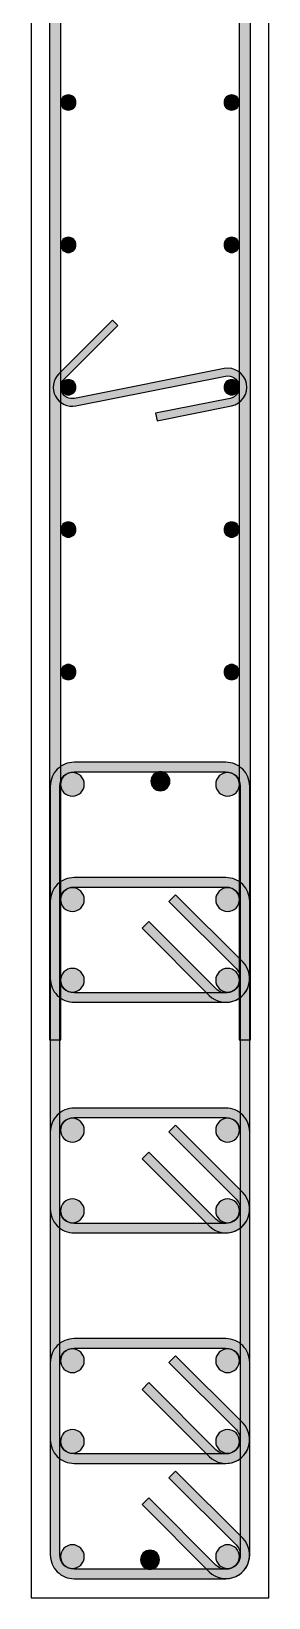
# Model space of a CAD drawing. Header units: millimetres. Extents: x -2171 to 1563, y -1758 to -1505.
# Drawn here: x -918.15 to -916.9, y -1620.57 to -1612.32 of the extents above; entities that cross this region are included whole.
import ezdxf

# ---------------------------------------------------------------- set-up
doc = ezdxf.new("R2010")
doc.units = ezdxf.units.MM
doc.layers.add('Col_Det', color=7, linetype='Continuous')
doc.layers.add('Col_Det_Fill', color=7, linetype='Continuous')

msp = doc.modelspace()

# ---------------------------------------------------------------- hatches: boundary and pattern name
at = {"layer": 'Col_Det_Fill'}
for color, points in [(252, [(-917.9965, -1607.0116), (-918.0565, -1607.0116), (-918.0565, -1617.6355), (-917.9965, -1617.6355)]), (252, [(-917.0565, -1617.6355), (-916.9965, -1617.6355), (-916.9965, -1607.0116), (-917.0565, -1607.0116)]), (133, [(-917.9565, -1612.7385, 0.414214), (-917.9165, -1612.6985, 0.414214), (-917.9565, -1612.6585, 0.414214), (-917.9965, -1612.6985, 0.414214)]), (133, [(-917.0965, -1612.7385, 0.414214), (-917.0565, -1612.6985, 0.414214), (-917.0965, -1612.6585, 0.414214), (-917.1365, -1612.6985, 0.414214)]), (133, [(-917.9565, -1613.4884, 0.414214), (-917.9165, -1613.4484, 0.414214), (-917.9565, -1613.4084, 0.414214), (-917.9965, -1613.4484, 0.414214)]), (133, [(-917.0965, -1613.4884, 0.414214), (-917.0565, -1613.4484, 0.414214), (-917.0965, -1613.4084, 0.414214), (-917.1365, -1613.4484, 0.414214)]), (252, [(-918.0072, -1614.1276), (-917.9789, -1614.1559), (-917.6961, -1613.873), (-917.7244, -1613.8448)]), (252, [(-917.1282, -1614.1395), (-917.136, -1614.1002), (-917.9248, -1614.2572), (-917.917, -1614.2964)]), (252, [(-917.1048, -1614.2572), (-917.097, -1614.2964, 1), (-917.136, -1614.1002), (-917.1282, -1614.1395, -1)]), (252, [(-917.917, -1614.2964), (-917.9248, -1614.2572, -0.741663), (-917.9789, -1614.1559), (-918.0072, -1614.1276, 0.741663)]), (133, [(-917.9565, -1614.2383, 0.414214), (-917.9165, -1614.1983, 0.414214), (-917.9565, -1614.1583, 0.414214), (-917.9965, -1614.1983, 0.414214)]), (133, [(-917.0965, -1614.2383, 0.414214), (-917.0565, -1614.1983, 0.414214), (-917.0965, -1614.1583, 0.414214), (-917.1365, -1614.1983, 0.414214)]), (252, [(-917.4971, -1614.3352), (-917.4893, -1614.3744), (-917.097, -1614.2964), (-917.1048, -1614.2572)]), (133, [(-917.9565, -1614.9882, 0.414214), (-917.9165, -1614.9482, 0.414214), (-917.9565, -1614.9082, 0.414214), (-917.9965, -1614.9482, 0.414214)]), (133, [(-917.0965, -1614.9882, 0.414214), (-917.0565, -1614.9482, 0.414214), (-917.0965, -1614.9082, 0.414214), (-917.1365, -1614.9482, 0.414214)]), (133, [(-917.9565, -1615.7381, 0.414214), (-917.9165, -1615.6981, 0.414214), (-917.9565, -1615.6581, 0.414214), (-917.9965, -1615.6981, 0.414214)]), (133, [(-917.0965, -1615.7381, 0.414214), (-917.0565, -1615.6981, 0.414214), (-917.0965, -1615.6581, 0.414214), (-917.1365, -1615.6981, 0.414214)]), (252, [(-917.9265, -1616.2236), (-917.9265, -1616.1736, 0.414214), (-918.0515, -1616.2986), (-918.0015, -1616.2986, -0.414214)]), (252, [(-917.1265, -1616.2236), (-917.1265, -1616.1736), (-917.9265, -1616.1736), (-917.9265, -1616.2236)]), (252, [(-917.0515, -1616.2986), (-917.0015, -1616.2986, 0.414214), (-917.1265, -1616.1736), (-917.1265, -1616.2236, -0.414214)]), (12, [(-917.9353, -1616.3522, 0.414214), (-917.8728, -1616.2897, 0.414214), (-917.9353, -1616.2272, 0.414214), (-917.9978, -1616.2897, 0.414214)]), (133, [(-917.4719, -1616.3236, 0.414214), (-917.4219, -1616.2736, 0.414214), (-917.4719, -1616.2236, 0.414214), (-917.5219, -1616.2736, 0.414214)]), (12, [(-917.1177, -1616.3522, 0.414214), (-917.0552, -1616.2897, 0.414214), (-917.1177, -1616.2272, 0.414214), (-917.1802, -1616.2897, 0.414214)]), (252, [(-918.0015, -1616.2986), (-918.0515, -1616.2986), (-918.0515, -1620.3486), (-918.0015, -1620.3486)]), (252, [(-917.0515, -1620.3486), (-917.0015, -1620.3486), (-917.0015, -1616.2986), (-917.0515, -1616.2986)]), (252, [(-917.9265, -1616.8307), (-917.9265, -1616.7807, 0.414214), (-918.0515, -1616.9057), (-918.0015, -1616.9057, -0.414214)]), (56, [(-917.9353, -1616.9594, 0.414214), (-917.8728, -1616.8969, 0.414214), (-917.9353, -1616.8344, 0.414214), (-917.9978, -1616.8969, 0.414214)]), (252, [(-917.1265, -1616.8307), (-917.1265, -1616.7807), (-917.9265, -1616.7807), (-917.9265, -1616.8307)]), (56, [(-917.1177, -1616.9594, 0.414214), (-917.0552, -1616.8969, 0.414214), (-917.1177, -1616.8344, 0.414214), (-917.1802, -1616.8969, 0.414214)]), (252, [(-917.0515, -1616.9057), (-917.0015, -1616.9057, 0.414214), (-917.1265, -1616.7807), (-917.1265, -1616.8307, -0.414214)]), (252, [(-918.0015, -1616.9057), (-918.0515, -1616.9057), (-918.0515, -1617.3128), (-918.0015, -1617.3128)]), (252, [(-917.0735, -1617.2598), (-917.0381, -1617.2245), (-917.3917, -1616.8709), (-917.427, -1616.9063)]), (252, [(-917.0515, -1617.3128), (-917.0015, -1617.3128), (-917.0015, -1616.9057), (-917.0515, -1616.9057)]), (252, [(-917.5331, -1617.0123), (-917.5684, -1617.0477), (-917.2149, -1617.4012), (-917.1795, -1617.3659)]), (252, [(-917.1265, -1617.3878), (-917.1265, -1617.4378, 0.668179), (-917.0381, -1617.2245), (-917.0735, -1617.2598, -0.668179)]), (252, [(-918.0015, -1617.3128), (-918.0515, -1617.3128, 0.414214), (-917.9265, -1617.4378), (-917.9265, -1617.3878, -0.414214)]), (56, [(-917.9353, -1617.3842, 0.414214), (-917.8728, -1617.3217, 0.414214), (-917.9353, -1617.2592, 0.414214), (-917.9978, -1617.3217, 0.414214)]), (252, [(-917.1795, -1617.3659), (-917.2149, -1617.4012, 0.668179), (-917.0015, -1617.3128), (-917.0515, -1617.3128, -0.668179)]), (56, [(-917.1177, -1617.3842, 0.414214), (-917.0552, -1617.3217, 0.414214), (-917.1177, -1617.2592, 0.414214), (-917.1802, -1617.3217, 0.414214)]), (252, [(-917.9265, -1617.3878), (-917.9265, -1617.4378), (-917.1265, -1617.4378), (-917.1265, -1617.3878)]), (252, [(-917.9265, -1618.045), (-917.9265, -1617.995, 0.414214), (-918.0515, -1618.12), (-918.0015, -1618.12, -0.414214)]), (56, [(-917.9353, -1618.1736, 0.414214), (-917.8728, -1618.1111, 0.414214), (-917.9353, -1618.0486, 0.414214), (-917.9978, -1618.1111, 0.414214)]), (252, [(-917.1265, -1618.045), (-917.1265, -1617.995), (-917.9265, -1617.995), (-917.9265, -1618.045)]), (56, [(-917.1177, -1618.1736, 0.414214), (-917.0552, -1618.1111, 0.414214), (-917.1177, -1618.0486, 0.414214), (-917.1802, -1618.1111, 0.414214)]), (252, [(-917.0515, -1618.12), (-917.0015, -1618.12, 0.414214), (-917.1265, -1617.995), (-917.1265, -1618.045, -0.414214)]), (252, [(-918.0015, -1618.12), (-918.0515, -1618.12), (-918.0515, -1618.5271), (-918.0015, -1618.5271)]), (252, [(-917.0735, -1618.4741), (-917.0381, -1618.4387), (-917.3917, -1618.0852), (-917.427, -1618.1205)]), (252, [(-917.0515, -1618.5271), (-917.0015, -1618.5271), (-917.0015, -1618.12), (-917.0515, -1618.12)]), (252, [(-917.5331, -1618.2266), (-917.5684, -1618.262), (-917.2149, -1618.6155), (-917.1795, -1618.5802)]), (56, [(-917.9353, -1618.5985, 0.414214), (-917.8728, -1618.536, 0.414214), (-917.9353, -1618.4735, 0.414214), (-917.9978, -1618.536, 0.414214)]), (56, [(-917.1177, -1618.5985, 0.414214), (-917.0552, -1618.536, 0.414214), (-917.1177, -1618.4735, 0.414214), (-917.1802, -1618.536, 0.414214)]), (252, [(-917.1265, -1618.6021), (-917.1265, -1618.6521, 0.668179), (-917.0381, -1618.4387), (-917.0735, -1618.4741, -0.668179)]), (252, [(-918.0015, -1618.5271), (-918.0515, -1618.5271, 0.414214), (-917.9265, -1618.6521), (-917.9265, -1618.6021, -0.414214)]), (252, [(-917.1795, -1618.5802), (-917.2149, -1618.6155, 0.668179), (-917.0015, -1618.5271), (-917.0515, -1618.5271, -0.668179)]), (252, [(-917.9265, -1618.6021), (-917.9265, -1618.6521), (-917.1265, -1618.6521), (-917.1265, -1618.6021)]), (252, [(-917.9265, -1619.2593), (-917.9265, -1619.2093, 0.414214), (-918.0515, -1619.3343), (-918.0015, -1619.3343, -0.414214)]), (252, [(-917.1265, -1619.2593), (-917.1265, -1619.2093), (-917.9265, -1619.2093), (-917.9265, -1619.2593)]), (252, [(-917.0515, -1619.3343), (-917.0015, -1619.3343, 0.414214), (-917.1265, -1619.2093), (-917.1265, -1619.2593, -0.414214)]), (56, [(-917.9353, -1619.3879, 0.414214), (-917.8728, -1619.3254, 0.414214), (-917.9353, -1619.2629, 0.414214), (-917.9978, -1619.3254, 0.414214)]), (252, [(-917.0735, -1619.6884), (-917.0381, -1619.653), (-917.3917, -1619.2995), (-917.427, -1619.3348)]), (56, [(-917.1177, -1619.3879, 0.414214), (-917.0552, -1619.3254, 0.414214), (-917.1177, -1619.2629, 0.414214), (-917.1802, -1619.3254, 0.414214)]), (252, [(-918.0015, -1619.3343), (-918.0515, -1619.3343), (-918.0515, -1619.7414), (-918.0015, -1619.7414)]), (252, [(-917.0515, -1619.7414), (-917.0015, -1619.7414), (-917.0015, -1619.3343), (-917.0515, -1619.3343)]), (252, [(-917.5331, -1619.4409), (-917.5684, -1619.4763), (-917.2149, -1619.8298), (-917.1795, -1619.7945)]), (56, [(-917.9353, -1619.8128, 0.414214), (-917.8728, -1619.7503, 0.414214), (-917.9353, -1619.6878, 0.414214), (-917.9978, -1619.7503, 0.414214)]), (56, [(-917.1177, -1619.8128, 0.414214), (-917.0552, -1619.7503, 0.414214), (-917.1177, -1619.6878, 0.414214), (-917.1802, -1619.7503, 0.414214)]), (252, [(-917.1265, -1619.8164), (-917.1265, -1619.8664, 0.668179), (-917.0381, -1619.653), (-917.0735, -1619.6884, -0.668179)]), (252, [(-918.0015, -1619.7414), (-918.0515, -1619.7414, 0.414214), (-917.9265, -1619.8664), (-917.9265, -1619.8164, -0.414214)]), (252, [(-917.1795, -1619.7945), (-917.2149, -1619.8298, 0.668179), (-917.0015, -1619.7414), (-917.0515, -1619.7414, -0.668179)]), (252, [(-917.9265, -1619.8164), (-917.9265, -1619.8664), (-917.1265, -1619.8664), (-917.1265, -1619.8164)]), (252, [(-917.0735, -1620.2955), (-917.0381, -1620.2602), (-917.3917, -1619.9066), (-917.427, -1619.942)]), (252, [(-917.5331, -1620.048), (-917.5684, -1620.0834), (-917.2149, -1620.4369), (-917.1795, -1620.4016)]), (12, [(-917.9353, -1620.4199, 0.414214), (-917.8728, -1620.3574, 0.414214), (-917.9353, -1620.2949, 0.414214), (-917.9978, -1620.3574, 0.414214)]), (12, [(-917.1177, -1620.4199, 0.414214), (-917.0552, -1620.3574, 0.414214), (-917.1177, -1620.2949, 0.414214), (-917.1802, -1620.3574, 0.414214)]), (252, [(-917.1265, -1620.4236), (-917.1265, -1620.4736, 0.668179), (-917.0381, -1620.2602), (-917.0735, -1620.2955, -0.668179)]), (252, [(-918.0015, -1620.3486), (-918.0515, -1620.3486, 0.414214), (-917.9265, -1620.4736), (-917.9265, -1620.4236, -0.414214)]), (133, [(-917.5265, -1620.4236, 0.414214), (-917.4765, -1620.3736, 0.414214), (-917.5265, -1620.3236, 0.414214), (-917.5765, -1620.3736, 0.414214)]), (252, [(-917.1795, -1620.4016), (-917.2149, -1620.4369, 0.668179), (-917.0015, -1620.3486), (-917.0515, -1620.3486, -0.668179)]), (252, [(-917.9265, -1620.4236), (-917.9265, -1620.4736), (-917.1265, -1620.4736), (-917.1265, -1620.4236)])]:
    msp.add_hatch(color=color, dxfattribs=at).paths.add_polyline_path(points)

# ---------------------------------------------------------------- linework, layer by layer
at = {"layer": 'Col_Det', "color": 7}
for points in [[(-918.1515, -1604.0736), (-918.1515, -1620.5736)], [(-916.9015, -1620.5736), (-916.9015, -1605.3236)], [(-918.0565, -1607.0116), (-918.0565, -1617.6355)], [(-917.9965, -1617.6355), (-917.9965, -1607.0116)], [(-917.0565, -1607.0116), (-917.0565, -1617.6355)], [(-916.9965, -1617.6355), (-916.9965, -1607.0116)], [(-917.7244, -1613.8448), (-918.0072, -1614.1276)], [(-917.6961, -1613.873), (-917.7244, -1613.8448)], [(-917.9789, -1614.1559), (-917.6961, -1613.873)], [(-917.136, -1614.1002), (-917.9248, -1614.2572)], [(-917.917, -1614.2964), (-917.1282, -1614.1395)], [(-917.1048, -1614.2572), (-917.4971, -1614.3352)], [(-917.4971, -1614.3352), (-917.4893, -1614.3744)], [(-917.4893, -1614.3744), (-917.097, -1614.2964)], [(-917.1265, -1616.1736), (-917.9265, -1616.1736)], [(-917.9265, -1616.2236), (-917.1265, -1616.2236)], [(-918.0515, -1616.2986), (-918.0515, -1620.3486)], [(-918.0015, -1620.3486), (-918.0015, -1616.2986)], [(-917.0515, -1616.2986), (-917.0515, -1620.3486)], [(-917.0015, -1620.3486), (-917.0015, -1616.2986)], [(-917.1265, -1616.7807), (-917.9265, -1616.7807)], [(-917.9265, -1616.8307), (-917.1265, -1616.8307)], [(-918.0515, -1616.9057), (-918.0515, -1617.3128)], [(-918.0015, -1617.3128), (-918.0015, -1616.9057)], [(-917.3917, -1616.8709), (-917.427, -1616.9063)], [(-917.427, -1616.9063), (-917.0735, -1617.2598)], [(-917.0381, -1617.2245), (-917.3917, -1616.8709)], [(-917.0515, -1616.9057), (-917.0515, -1617.3128)], [(-917.0015, -1617.3128), (-917.0015, -1616.9057)], [(-917.5331, -1617.0123), (-917.5684, -1617.0477)], [(-917.5684, -1617.0477), (-917.2149, -1617.4012)], [(-917.1795, -1617.3659), (-917.5331, -1617.0123)], [(-917.1265, -1617.3878), (-917.9265, -1617.3878)], [(-917.9265, -1617.4378), (-917.1265, -1617.4378)], [(-918.0565, -1617.6355), (-917.9965, -1617.6355)], [(-917.0565, -1617.6355), (-916.9965, -1617.6355)], [(-917.1265, -1617.995), (-917.9265, -1617.995)], [(-917.9265, -1618.045), (-917.1265, -1618.045)], [(-918.0515, -1618.12), (-918.0515, -1618.5271)], [(-918.0015, -1618.5271), (-918.0015, -1618.12)], [(-917.3917, -1618.0852), (-917.427, -1618.1205)], [(-917.427, -1618.1205), (-917.0735, -1618.4741)], [(-917.0381, -1618.4387), (-917.3917, -1618.0852)], [(-917.0515, -1618.12), (-917.0515, -1618.5271)], [(-917.0015, -1618.5271), (-917.0015, -1618.12)], [(-917.5331, -1618.2266), (-917.5684, -1618.262)], [(-917.1795, -1618.5802), (-917.5331, -1618.2266)], [(-917.5684, -1618.262), (-917.2149, -1618.6155)], [(-917.1265, -1618.6021), (-917.9265, -1618.6021)], [(-917.9265, -1618.6521), (-917.1265, -1618.6521)], [(-917.1265, -1619.2093), (-917.9265, -1619.2093)], [(-917.9265, -1619.2593), (-917.1265, -1619.2593)], [(-917.3917, -1619.2995), (-917.427, -1619.3348)], [(-917.0381, -1619.653), (-917.3917, -1619.2995)], [(-918.0515, -1619.3343), (-918.0515, -1619.7414)], [(-918.0015, -1619.7414), (-918.0015, -1619.3343)], [(-917.427, -1619.3348), (-917.0735, -1619.6884)], [(-917.0515, -1619.3343), (-917.0515, -1619.7414)], [(-917.0015, -1619.7414), (-917.0015, -1619.3343)], [(-917.5331, -1619.4409), (-917.5684, -1619.4763)], [(-917.1795, -1619.7945), (-917.5331, -1619.4409)], [(-917.5684, -1619.4763), (-917.2149, -1619.8298)], [(-917.1265, -1619.8164), (-917.9265, -1619.8164)], [(-917.9265, -1619.8664), (-917.1265, -1619.8664)], [(-917.3917, -1619.9066), (-917.427, -1619.942)], [(-917.427, -1619.942), (-917.0735, -1620.2955)], [(-917.0381, -1620.2602), (-917.3917, -1619.9066)], [(-917.5331, -1620.048), (-917.5684, -1620.0834)], [(-917.1795, -1620.4016), (-917.5331, -1620.048)], [(-917.5684, -1620.0834), (-917.2149, -1620.4369)], [(-917.1265, -1620.4236), (-917.9265, -1620.4236)], [(-917.9265, -1620.4736), (-917.1265, -1620.4736)], [(-918.1515, -1620.5736), (-916.9015, -1620.5736)]]:
    msp.add_lwpolyline(points, dxfattribs=at)
for points in [[(-917.9565, -1612.6585, 0.414214), (-917.9965, -1612.6985, 0.414214)], [(-917.9965, -1612.6985, 0.414214), (-917.9565, -1612.7385, 0.414214)], [(-917.9165, -1612.6985, 0.414214), (-917.9565, -1612.6585, 0.414214)], [(-917.9565, -1612.7385, 0.414214), (-917.9165, -1612.6985, 0.414214)], [(-917.0965, -1612.6585, 0.414214), (-917.1365, -1612.6985, 0.414214)], [(-917.1365, -1612.6985, 0.414214), (-917.0965, -1612.7385, 0.414214)], [(-917.0565, -1612.6985, 0.414214), (-917.0965, -1612.6585, 0.414214)], [(-917.0965, -1612.7385, 0.414214), (-917.0565, -1612.6985, 0.414214)], [(-917.9565, -1613.4084, 0.414214), (-917.9965, -1613.4484, 0.414214)], [(-917.9965, -1613.4484, 0.414214), (-917.9565, -1613.4884, 0.414214)], [(-917.9165, -1613.4484, 0.414214), (-917.9565, -1613.4084, 0.414214)], [(-917.9565, -1613.4884, 0.414214), (-917.9165, -1613.4484, 0.414214)], [(-917.0965, -1613.4084, 0.414214), (-917.1365, -1613.4484, 0.414214)], [(-917.1365, -1613.4484, 0.414214), (-917.0965, -1613.4884, 0.414214)], [(-917.0565, -1613.4484, 0.414214), (-917.0965, -1613.4084, 0.414214)], [(-917.0965, -1613.4884, 0.414214), (-917.0565, -1613.4484, 0.414214)], [(-917.097, -1614.2964, 1), (-917.136, -1614.1002)], [(-918.0072, -1614.1276, 0.741663), (-917.917, -1614.2964, 0.741663)], [(-917.9248, -1614.2572, -0.741663), (-917.9789, -1614.1559)], [(-917.9565, -1614.1583, 0.414214), (-917.9965, -1614.1983, 0.414214)], [(-917.9165, -1614.1983, 0.414214), (-917.9565, -1614.1583, 0.414214)], [(-917.0965, -1614.1583, 0.414214), (-917.1365, -1614.1983, 0.414214)], [(-917.1282, -1614.1395, -1), (-917.1048, -1614.2572, -1)], [(-917.0565, -1614.1983, 0.414214), (-917.0965, -1614.1583, 0.414214)], [(-917.9965, -1614.1983, 0.414214), (-917.9565, -1614.2383, 0.414214)], [(-917.9565, -1614.2383, 0.414214), (-917.9165, -1614.1983, 0.414214)], [(-917.1365, -1614.1983, 0.414214), (-917.0965, -1614.2383, 0.414214)], [(-917.0965, -1614.2383, 0.414214), (-917.0565, -1614.1983, 0.414214)], [(-917.9565, -1614.9082, 0.414214), (-917.9965, -1614.9482, 0.414214)], [(-917.9165, -1614.9482, 0.414214), (-917.9565, -1614.9082, 0.414214)], [(-917.0965, -1614.9082, 0.414214), (-917.1365, -1614.9482, 0.414214)], [(-917.0565, -1614.9482, 0.414214), (-917.0965, -1614.9082, 0.414214)], [(-917.9965, -1614.9482, 0.414214), (-917.9565, -1614.9882, 0.414214)], [(-917.9565, -1614.9882, 0.414214), (-917.9165, -1614.9482, 0.414214)], [(-917.1365, -1614.9482, 0.414214), (-917.0965, -1614.9882, 0.414214)], [(-917.0965, -1614.9882, 0.414214), (-917.0565, -1614.9482, 0.414214)], [(-917.9565, -1615.6581, 0.414214), (-917.9965, -1615.6981, 0.414214)], [(-917.9165, -1615.6981, 0.414214), (-917.9565, -1615.6581, 0.414214)], [(-917.0965, -1615.6581, 0.414214), (-917.1365, -1615.6981, 0.414214)], [(-917.0565, -1615.6981, 0.414214), (-917.0965, -1615.6581, 0.414214)], [(-917.9965, -1615.6981, 0.414214), (-917.9565, -1615.7381, 0.414214)], [(-917.9565, -1615.7381, 0.414214), (-917.9165, -1615.6981, 0.414214)], [(-917.1365, -1615.6981, 0.414214), (-917.0965, -1615.7381, 0.414214)], [(-917.0965, -1615.7381, 0.414214), (-917.0565, -1615.6981, 0.414214)], [(-917.9265, -1616.1736, 0.414214), (-918.0515, -1616.2986)], [(-917.0015, -1616.2986, 0.414214), (-917.1265, -1616.1736)], [(-918.0015, -1616.2986, -0.414214), (-917.9265, -1616.2236, -0.414214)], [(-917.9353, -1616.2272, 0.414214), (-917.9978, -1616.2897, 0.414214)], [(-917.8728, -1616.2897, 0.414214), (-917.9353, -1616.2272, 0.414214)], [(-917.4719, -1616.2236, 0.414214), (-917.5219, -1616.2736, 0.414214)], [(-917.4219, -1616.2736, 0.414214), (-917.4719, -1616.2236, 0.414214)], [(-917.1177, -1616.2272, 0.414214), (-917.1802, -1616.2897, 0.414214)], [(-917.1265, -1616.2236, -0.414214), (-917.0515, -1616.2986, -0.414214)], [(-917.0552, -1616.2897, 0.414214), (-917.1177, -1616.2272, 0.414214)], [(-917.9978, -1616.2897, 0.414214), (-917.9353, -1616.3522, 0.414214)], [(-917.9353, -1616.3522, 0.414214), (-917.8728, -1616.2897, 0.414214)], [(-917.5219, -1616.2736, 0.414214), (-917.4719, -1616.3236, 0.414214)], [(-917.4719, -1616.3236, 0.414214), (-917.4219, -1616.2736, 0.414214)], [(-917.1802, -1616.2897, 0.414214), (-917.1177, -1616.3522, 0.414214)], [(-917.1177, -1616.3522, 0.414214), (-917.0552, -1616.2897, 0.414214)], [(-917.9265, -1616.7807, 0.414214), (-918.0515, -1616.9057)], [(-918.0015, -1616.9057, -0.414214), (-917.9265, -1616.8307, -0.414214)], [(-917.9353, -1616.8344, 0.414214), (-917.9978, -1616.8969, 0.414214)], [(-917.8728, -1616.8969, 0.414214), (-917.9353, -1616.8344, 0.414214)], [(-917.1177, -1616.8344, 0.414214), (-917.1802, -1616.8969, 0.414214)], [(-917.0015, -1616.9057, 0.414214), (-917.1265, -1616.7807)], [(-917.1265, -1616.8307, -0.414214), (-917.0515, -1616.9057, -0.414214)], [(-917.0552, -1616.8969, 0.414214), (-917.1177, -1616.8344, 0.414214)], [(-917.9978, -1616.8969, 0.414214), (-917.9353, -1616.9594, 0.414214)], [(-917.9353, -1616.9594, 0.414214), (-917.8728, -1616.8969, 0.414214)], [(-917.1802, -1616.8969, 0.414214), (-917.1177, -1616.9594, 0.414214)], [(-917.1177, -1616.9594, 0.414214), (-917.0552, -1616.8969, 0.414214)], [(-917.1265, -1617.4378, 0.668179), (-917.0381, -1617.2245)], [(-918.0515, -1617.3128, 0.414214), (-917.9265, -1617.4378)], [(-917.9265, -1617.3878, -0.414214), (-918.0015, -1617.3128, -0.414214)], [(-917.9353, -1617.2592, 0.414214), (-917.9978, -1617.3217, 0.414214)], [(-917.9978, -1617.3217, 0.414214), (-917.9353, -1617.3842, 0.414214)], [(-917.8728, -1617.3217, 0.414214), (-917.9353, -1617.2592, 0.414214)], [(-917.9353, -1617.3842, 0.414214), (-917.8728, -1617.3217, 0.414214)], [(-917.2149, -1617.4012, 0.668179), (-917.0015, -1617.3128)], [(-917.1177, -1617.2592, 0.414214), (-917.1802, -1617.3217, 0.414214)], [(-917.1802, -1617.3217, 0.414214), (-917.1177, -1617.3842, 0.414214)], [(-917.0515, -1617.3128, -0.668179), (-917.1795, -1617.3659, -0.668179)], [(-917.0735, -1617.2598, -0.668179), (-917.1265, -1617.3878, -0.668179)], [(-917.0552, -1617.3217, 0.414214), (-917.1177, -1617.2592, 0.414214)], [(-917.1177, -1617.3842, 0.414214), (-917.0552, -1617.3217, 0.414214)], [(-917.9265, -1617.995, 0.414214), (-918.0515, -1618.12)], [(-918.0015, -1618.12, -0.414214), (-917.9265, -1618.045, -0.414214)], [(-917.9353, -1618.0486, 0.414214), (-917.9978, -1618.1111, 0.414214)], [(-917.8728, -1618.1111, 0.414214), (-917.9353, -1618.0486, 0.414214)], [(-917.1177, -1618.0486, 0.414214), (-917.1802, -1618.1111, 0.414214)], [(-917.0015, -1618.12, 0.414214), (-917.1265, -1617.995)], [(-917.1265, -1618.045, -0.414214), (-917.0515, -1618.12, -0.414214)], [(-917.0552, -1618.1111, 0.414214), (-917.1177, -1618.0486, 0.414214)], [(-917.9978, -1618.1111, 0.414214), (-917.9353, -1618.1736, 0.414214)], [(-917.9353, -1618.1736, 0.414214), (-917.8728, -1618.1111, 0.414214)], [(-917.1802, -1618.1111, 0.414214), (-917.1177, -1618.1736, 0.414214)], [(-917.1177, -1618.1736, 0.414214), (-917.0552, -1618.1111, 0.414214)], [(-917.9353, -1618.4735, 0.414214), (-917.9978, -1618.536, 0.414214)], [(-917.8728, -1618.536, 0.414214), (-917.9353, -1618.4735, 0.414214)], [(-917.1177, -1618.4735, 0.414214), (-917.1802, -1618.536, 0.414214)], [(-917.1265, -1618.6521, 0.668179), (-917.0381, -1618.4387)], [(-917.0735, -1618.4741, -0.668179), (-917.1265, -1618.6021, -0.668179)], [(-917.0552, -1618.536, 0.414214), (-917.1177, -1618.4735, 0.414214)], [(-918.0515, -1618.5271, 0.414214), (-917.9265, -1618.6521)], [(-917.9265, -1618.6021, -0.414214), (-918.0015, -1618.5271, -0.414214)], [(-917.9978, -1618.536, 0.414214), (-917.9353, -1618.5985, 0.414214)], [(-917.9353, -1618.5985, 0.414214), (-917.8728, -1618.536, 0.414214)], [(-917.2149, -1618.6155, 0.668179), (-917.0015, -1618.5271)], [(-917.1802, -1618.536, 0.414214), (-917.1177, -1618.5985, 0.414214)], [(-917.0515, -1618.5271, -0.668179), (-917.1795, -1618.5802, -0.668179)], [(-917.1177, -1618.5985, 0.414214), (-917.0552, -1618.536, 0.414214)], [(-917.9265, -1619.2093, 0.414214), (-918.0515, -1619.3343)], [(-917.0015, -1619.3343, 0.414214), (-917.1265, -1619.2093)], [(-918.0015, -1619.3343, -0.414214), (-917.9265, -1619.2593, -0.414214)], [(-917.9353, -1619.2629, 0.414214), (-917.9978, -1619.3254, 0.414214)], [(-917.8728, -1619.3254, 0.414214), (-917.9353, -1619.2629, 0.414214)], [(-917.1177, -1619.2629, 0.414214), (-917.1802, -1619.3254, 0.414214)], [(-917.1265, -1619.2593, -0.414214), (-917.0515, -1619.3343, -0.414214)], [(-917.0552, -1619.3254, 0.414214), (-917.1177, -1619.2629, 0.414214)], [(-917.9978, -1619.3254, 0.414214), (-917.9353, -1619.3879, 0.414214)], [(-917.9353, -1619.3879, 0.414214), (-917.8728, -1619.3254, 0.414214)], [(-917.1802, -1619.3254, 0.414214), (-917.1177, -1619.3879, 0.414214)], [(-917.1177, -1619.3879, 0.414214), (-917.0552, -1619.3254, 0.414214)], [(-917.9353, -1619.6878, 0.414214), (-917.9978, -1619.7503, 0.414214)], [(-917.8728, -1619.7503, 0.414214), (-917.9353, -1619.6878, 0.414214)], [(-917.1177, -1619.6878, 0.414214), (-917.1802, -1619.7503, 0.414214)], [(-917.1265, -1619.8664, 0.668179), (-917.0381, -1619.653)], [(-917.0735, -1619.6884, -0.668179), (-917.1265, -1619.8164, -0.668179)], [(-917.0552, -1619.7503, 0.414214), (-917.1177, -1619.6878, 0.414214)], [(-918.0515, -1619.7414, 0.414214), (-917.9265, -1619.8664)], [(-917.9265, -1619.8164, -0.414214), (-918.0015, -1619.7414, -0.414214)], [(-917.9978, -1619.7503, 0.414214), (-917.9353, -1619.8128, 0.414214)], [(-917.9353, -1619.8128, 0.414214), (-917.8728, -1619.7503, 0.414214)], [(-917.2149, -1619.8298, 0.668179), (-917.0015, -1619.7414)], [(-917.1802, -1619.7503, 0.414214), (-917.1177, -1619.8128, 0.414214)], [(-917.0515, -1619.7414, -0.668179), (-917.1795, -1619.7945, -0.668179)], [(-917.1177, -1619.8128, 0.414214), (-917.0552, -1619.7503, 0.414214)], [(-917.9353, -1620.2949, 0.414214), (-917.9978, -1620.3574, 0.414214)], [(-917.8728, -1620.3574, 0.414214), (-917.9353, -1620.2949, 0.414214)], [(-917.1177, -1620.2949, 0.414214), (-917.1802, -1620.3574, 0.414214)], [(-917.1265, -1620.4736, 0.668179), (-917.0381, -1620.2602)], [(-917.0735, -1620.2955, -0.668179), (-917.1265, -1620.4236, -0.668179)], [(-917.0552, -1620.3574, 0.414214), (-917.1177, -1620.2949, 0.414214)], [(-918.0515, -1620.3486, 0.414214), (-917.9265, -1620.4736)], [(-917.9265, -1620.4236, -0.414214), (-918.0015, -1620.3486, -0.414214)], [(-917.9978, -1620.3574, 0.414214), (-917.9353, -1620.4199, 0.414214)], [(-917.9353, -1620.4199, 0.414214), (-917.8728, -1620.3574, 0.414214)], [(-917.5265, -1620.3236, 0.414214), (-917.5765, -1620.3736, 0.414214)], [(-917.5765, -1620.3736, 0.414214), (-917.5265, -1620.4236, 0.414214)], [(-917.4765, -1620.3736, 0.414214), (-917.5265, -1620.3236, 0.414214)], [(-917.5265, -1620.4236, 0.414214), (-917.4765, -1620.3736, 0.414214)], [(-917.2149, -1620.4369, 0.668179), (-917.0015, -1620.3486)], [(-917.1802, -1620.3574, 0.414214), (-917.1177, -1620.4199, 0.414214)], [(-917.0515, -1620.3486, -0.668179), (-917.1795, -1620.4016, -0.668179)], [(-917.1177, -1620.4199, 0.414214), (-917.0552, -1620.3574, 0.414214)]]:
    msp.add_lwpolyline(points, format="xyb", dxfattribs=at)

doc.saveas('drawing.dxf')
